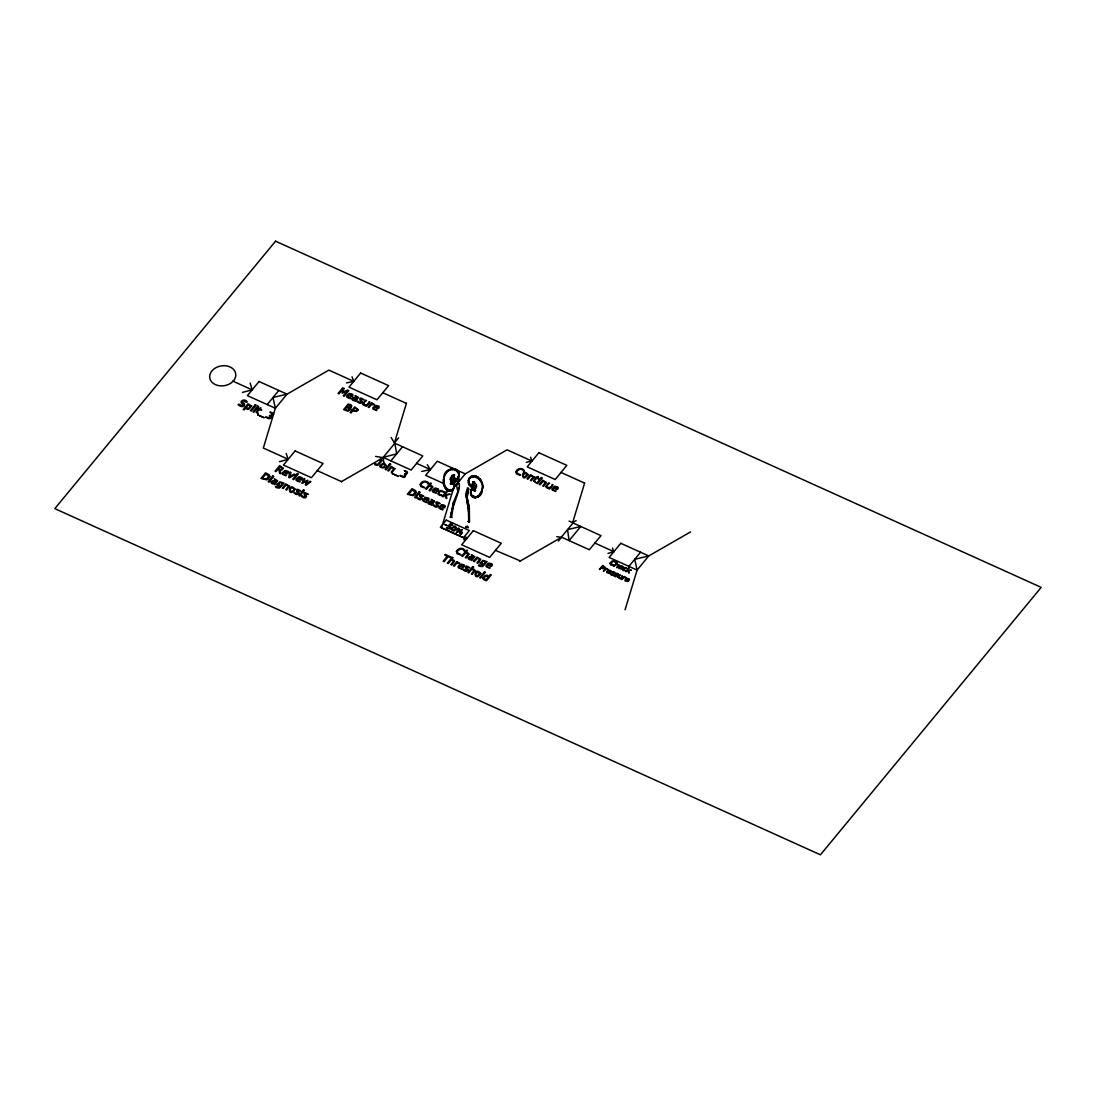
<?xml version="1.0" encoding="UTF-8"?>
<svg xmlns="http://www.w3.org/2000/svg" width="1096" height="1096" viewBox="0 0 1096 1096"><rect width="100%" height="100%" fill="white"/><g stroke="black" fill="none" stroke-linecap="round" stroke-linejoin="round"><path stroke-width="1.5" d="M466.581 496.406L469.156 507.612L468.759 521.902L468.293 507.681L469.321 507.599L468.293 507.681L466.211 496.392L467.033 496.625L469.321 507.599L469.485 521.71L468.403 521.573C471.116 510.654 463.307 497.872 468.115 488.282M469.376 477.788L469.033 478.979C475.034 472.691 483.98 481.98 482.336 488.885C485.185 481.829 475.787 471.184 469.376 477.788L468.293 480.76L468.663 484.254L470.458 486.103L471.609 485.912L472.527 483.953L471.609 485.912M458.334 492.2L458.512 487.775M470.458 486.062L470.896 485.72M457.484 491.981C459.58 494.022 455.306 486.377 457.306 483.802C465.17 480.692 448.36 514.188 451.415 517.298L450.908 517.518M466.321 526.601L466.211 527.628M289.933 490.309C290.454 485.597 297.208 489.131 292.111 491.309A1.534 1.165 -9.4 0 1 291.043 491.337L290.385 491.035M451.662 483.72L452.497 481.158L450.388 481.021M452.963 481.925L454.456 482.747L454.196 486.816M454.141 479.062L455.676 480.158L456.991 479.719C465.964 467.608 443.592 464.32 443.88 478.007C439.797 487.295 453.991 499.009 454.689 483.747L453.073 483.309L453.717 480.377M473.527 488.405L471.623 488.802C466.101 499.461 482.5 500.571 482.213 489.885L477.993 497.105L481.541 491.72M471.006 491.83L470.8 493.817L471.212 489.679L470.869 490.857M474.171 490.392L473.924 487.802L475.897 488.2M473.184 490.159L473.897 489.597L473.91 490.885L474.198 488.83L474.787 491.241L474.239 489.693M452.675 483.733L452.169 483.007L451.826 484.295L452.018 482.13L450.894 484.446L451.73 482.994M453.854 487.994L450.84 491.186L449.935 490.049C444.25 489.049 443.264 481.528 444.209 476.815M468.156 488.104C463.457 494.31 467.389 504.201 468.65 488.583M453.497 480.87L453.36 481.925M472.705 486.227L473.02 485.103M466.197 526.395L466.115 527.286M473.034 486.788L472.417 489.665L471.294 489.981L472.28 488.419M451.62 517.312L453.758 502.516L450.333 517.161L451.62 517.312L450.333 517.161M450.62 517.394L453.319 502.735L454.155 503.023M475.623 483.281L473.856 484.473L474.472 481.993M458.388 477.226L459.142 474.02M481.87 491.077L482.665 487.706M453.388 481.281L453.744 479.623M452.648 522.956L452.415 523.943M453.771 480.61L454.498 477.527L454.58 479.651M454.087 478.24L453.73 479.774L454.498 477.527M443.551 479.966L443.894 478.774M443.88 478.007L445.428 473.541M443.579 482.322L443.907 481.144M445.099 474.732L446.894 471.513M444.209 483.185L444.264 486.035L446.223 489.515L446.552 488.337L448.565 491.104L452.949 489.748L454.484 486.021M446.565 472.691L448.36 470.184M444.99 487.802L445.332 486.624M448.031 471.376L450.593 468.883M450.264 470.074L452.347 469.581L452.689 468.389M448.565 491.104L448.894 489.912M452.347 469.581L454.621 469.869L454.963 468.677M449.593 491.227L449.935 490.049M458.799 475.212L458.416 473.184L455.922 470.403L456.265 469.225M450.84 491.186L451.182 490.008M453.073 483.309L453.539 481.569M453.895 482.185L454.361 484.939M457.196 471.444L457.539 470.266M451.812 490.803L452.155 489.624M455.676 480.158L458.731 476.034M458.416 473.184L458.745 471.992M456.991 479.719L457.333 478.527M457.786 478.705L458.114 477.514M468.293 480.76L468.622 479.582L469.581 484.199L471.938 484.72M468.335 482.733L468.663 481.541M468.663 484.254L468.992 483.062M470.54 477.664L470.869 476.472M469.239 485.391L469.581 484.199M471.979 477.007L472.308 475.828M470.458 486.103L470.787 484.925M473.349 476.829L473.678 475.65M472.527 483.953L472.253 486.268L472.184 485.144M475.623 477.116L475.952 475.938M472.417 489.665L472.65 487.309M472.294 496.926L471.266 493.433L471.376 495.666L475.746 496.803L478.322 495.913L475.417 497.995L474.719 496.68L473.171 497.516L472.623 495.748M477.568 478.089L477.911 476.897M473.171 497.516L473.499 496.337M474.376 497.858L474.719 496.68M479.514 479.829L479.843 478.651M475.417 497.995L475.746 496.803M480.706 481.418L481.048 480.226M481.774 483.651L482.103 482.473M479.5 495.803L479.843 494.625M482.363 486.994L482.706 485.802M391.176 437.496L394.423 442.948L406.452 403.205M569.098 521.066L572.646 522.669L584.675 482.925M625.062 609.814L637.091 570.071L648.75 555.946L690.603 531.903M452.977 475.006L453.319 476.349L453.977 474.952L453.182 477.746L451.607 476.034M457.799 491.899L453.237 502.968M452.812 483.254L453.401 482.117M472.39 489.131L472.76 488.474L473.349 489.679M451.415 523.08L451.086 523.395M474.376 483.076L474.376 482.473M273.466 414.589C270.479 415.74 271.904 415.699 270.808 418.055A2.493 1.904 -9.4 0 1 268.89 418.727L265.451 417.083C265.849 416.85 272.726 418.96 269.506 415.494C273.918 414.863 271.767 413.589 269.89 412.041L272.931 413.028L273.575 414.247M341.664 481.678L317.251 470.636M455.087 481.637L456.279 478.979M473.102 484.391L472.883 488.309M458.964 483.254L457.306 483.802M267.164 404.575L278.822 390.45M394.423 442.948L398.588 437.893M383.162 457.388L394.82 443.264L422.782 455.909L411.123 470.033L383.162 457.388L396.711 453.813L394.82 443.264M390.888 460.882L402.533 446.757M530.533 457.169L531.985 461.087L507.092 449.826L465.238 473.869L453.593 487.994L441.565 527.751L466.444 538.999L465.91 537.013M558.398 541.027L561.385 537.396L556.782 536.629M628.899 566.358L640.557 552.233M520.367 560.96L495.474 550.356M451.511 482.13L450.196 483.802L451.1 482.843M454.045 475.719L454.662 475.034L453.703 475.65M466.718 496.789L468.293 489.09M468.198 521.545L469.485 521.71M468.403 521.573L469.198 521.477M450.662 481.555L451.155 480.651L451.552 481.692M470.622 484.857L471.157 487.419M468.773 489.09L467.91 488.98M572.646 522.669L576.154 520.559M341.308 481.706L383.162 457.676L383.901 463.115C393.423 470.02 370.941 468.54 383.901 463.115M519.531 561.426L561.385 537.396M474.65 488.528L475.322 487.665L475.541 488.624M451.182 476.705L451.922 476.418M608.006 553.412L613.897 551.658L612.459 548.027M463.745 539.753L466.444 538.999M279.425 461.69L288.221 459.279L286.179 453.525M242.435 392.395L252.162 389.861L250.176 383.025M454.744 482.048L459.416 480.939L458.402 476.322M526.327 462.334L531.985 461.087M346.459 382.929L353.761 381.367L352.063 376.846M421.755 471.431L430.385 469.581L427.303 464.704M473.924 487.802L475.5 487.802M375.627 456.402L383.162 457.676M453.073 475.541L452.333 475.404L452.867 476.144M450.853 480.706L452.497 481.158M454.621 469.869L455.922 470.403M561.015 472.445L584.62 483.117M382.778 392.724L406.383 403.397M353.761 381.367L328.869 370.106L287.015 394.149L272.986 397.505L275.356 408.274L263.328 448.031L288.221 459.279M455.525 469.485L437.29 461.224L425.632 475.349L443.866 483.596M457.046 470.17L465.238 473.869M594.772 543L613.897 551.658M416.631 463.361L430.385 469.581M232.845 381.12L252.162 389.861M454.922 478.473L456.005 478.966M473.746 482.404L473.499 481.692L473.993 483.144L472.814 481.61L473.294 482.391M467.869 489.159L467.252 488.172M474.609 488.953L475.596 490.816L474.979 489.72M469.088 507.462L468.458 507.667M472.582 485.09L472.76 486.994M290.563 491.131A1.534 1.165 -9.4 0 1 290.125 490.392M450.127 527.272L449.319 528.286L447.716 528.039A3.48 2.658 -9.4 0 1 446.976 527.272L446.469 527.82A4.288 3.274 -9.4 0 0 447.675 528.697L449.675 528.793A2.11 1.617 -9.4 0 0 450.579 528.149L450.812 527.806A1.493 1.137 -9.4 0 0 450.826 526.929L449.223 525.888L450.1 524.82L452.812 525.395L449.853 524.066L448.154 526.135L450.127 527.272M456.758 529.711C460.32 533.629 460.306 524.587 456.758 529.711M462.416 532.492C459.704 537.903 458.005 529.245 462.416 532.492M438.962 493.337C438.455 495.529 443.222 494.008 441.277 495.611L438.414 494.625A2.521 1.932 -9.4 0 1 437.907 493.419L439.551 491.035A2.795 2.137 -9.4 0 1 441.222 490.487L444.318 491.912C443.428 492.803 439.702 489.446 438.962 493.337M623.432 569.536L625.542 570.591L623.035 570.454A1.808 1.37 -9.4 0 1 622.679 569.591L623.843 567.892A2 1.521 -9.4 0 1 625.049 567.495L627.255 568.523L624.83 568.071L623.432 569.536M357.145 409.425L356.844 410.247A1.617 1.233 -9.4 0 1 355.762 410.904L353.255 410.233L355.104 407.986L357.145 409.425M604.403 567.29L603.417 568.345L601.622 567.865L602.937 566.262L604.403 567.29M282.179 468.06L281.658 469.047A1.466 1.123 -9.4 0 1 280.781 469.472L278.316 468.759L280.069 466.636L282.179 468.06M404.945 475.075C404.205 478.678 400.656 474.198 399.835 475.733L403.273 477.377A2.493 1.904 -9.4 0 0 405.191 476.692C405.15 473.897 410.973 471.965 404.273 470.677C410.438 473.965 402.424 472.691 404.945 475.075M277.11 484.5C280.316 487.117 280.549 488.734 276.069 486.227L275.425 486.939L276.85 487.83L279.59 487.98L284.07 483.117L279.85 481.829L277.11 484.5M480.171 563.056C483.377 565.673 483.596 567.29 479.13 564.783L478.486 565.495L479.911 566.385L482.651 566.536L487.117 561.673L482.911 560.385L480.171 563.056M385.258 464.91L383.258 467.321A1.534 1.165 -9.4 0 1 382.189 467.362L381.531 467.06A1.521 1.165 -9.4 0 1 381.079 466.334L383.079 463.923L385.258 464.91M479.774 573.194L477.774 575.606A1.534 1.165 -9.4 0 1 476.692 575.647L476.034 575.345A1.521 1.165 -9.4 0 1 475.596 574.619L477.582 572.208L479.774 573.194M527.149 474.321L525.148 476.746A1.534 1.165 -9.4 0 1 524.066 476.774L523.409 476.486A1.521 1.165 -9.4 0 1 522.97 475.76L524.957 473.335L527.149 474.321M298.961 492.953L298.112 494.296L296.399 494.488L293.865 492.981L294.564 492.214A4.22 3.22 -9.4 0 0 295.55 493.351C300.496 495.981 292.016 485.268 300.784 490.967C299.4 491.186 294.879 489.433 298.961 492.953M306.483 496.351L305.62 497.694L303.921 497.885L301.373 496.378L302.085 495.611A4.22 3.22 -9.4 0 0 303.058 496.748C308.017 499.379 299.523 488.665 308.291 494.365C306.907 494.584 302.4 492.83 306.483 496.351M362.228 401.725L361.365 403.068L359.652 403.26L357.118 401.753L357.817 400.985A4.22 3.22 -9.4 0 0 358.803 402.136C363.749 404.753 355.268 394.039 364.036 399.739C362.653 399.958 358.145 398.204 362.228 401.725M422.124 498.255L421.261 499.598L419.563 499.79L417.028 498.283L417.727 497.502A4.22 3.22 -9.4 0 0 418.713 498.653C423.659 501.283 415.179 490.57 423.933 496.269C422.549 496.474 418.042 494.734 422.124 498.255M438.345 505.585L437.482 506.927L435.783 507.119L433.249 505.612L433.948 504.845A4.22 3.22 -9.4 0 0 434.934 505.996C439.88 508.613 431.399 497.899 440.154 503.598C438.784 503.818 434.263 502.064 438.345 505.585M467.992 569.742L467.129 571.085L465.43 571.276L462.896 569.769L463.594 569.002A4.22 3.22 -9.4 0 0 464.581 570.153C469.526 572.77 461.046 562.056 469.8 567.755C468.43 567.975 463.909 566.221 467.992 569.742M613.815 574.14L611.993 575.236L610.184 574.153L610.678 573.605A3.014 2.302 -9.4 0 0 611.376 574.427C614.212 575.756 610.088 569.071 615.116 572.715L612.513 572.4L613.815 574.14M617.336 575.729L615.5 576.825L613.692 575.743L614.198 575.195A3.014 2.302 -9.4 0 0 614.897 576.017C617.733 577.345 613.609 570.66 618.624 574.304L616.034 573.989L617.336 575.729M455.662 527.505C452.497 534.766 450.703 525.327 455.662 527.505M277.535 480.747L274.74 484.679L273.795 483.884A3.11 2.37 -9.4 0 1 271.931 483.569L271.068 482.665A1.836 1.397 -9.4 0 1 271.178 481.774C274.11 478.418 279.823 484.459 274.219 478.788L277.535 480.747M358.378 397.464L355.584 401.41L354.638 400.615A3.11 2.37 -9.4 0 1 352.775 400.3L351.912 399.396A1.836 1.397 -9.4 0 1 352.022 398.506C354.967 395.149 360.666 401.191 355.063 395.519L358.378 397.464M434.495 501.324L431.714 505.27L430.755 504.475A3.11 2.37 -9.4 0 1 428.906 504.16L428.029 503.256A1.836 1.397 -9.4 0 1 428.139 502.365C431.166 499.009 436.756 505.037 431.194 499.379L434.495 501.324M474.609 556.59L471.828 560.535L470.869 559.741A3.11 2.37 -9.4 0 1 469.02 559.426L468.143 558.522A1.836 1.397 -9.4 0 1 468.252 557.631C471.198 554.275 476.897 560.316 471.307 554.645L474.609 556.59M482.843 578.072L483.405 579.496L486.432 580.757L491.268 574.893L490.405 574.51L488.898 576.332L487.282 575.263L485.117 575.482L482.843 578.072M243.655 404.753C242.463 408.329 239.065 402.465 238.133 404.588L239.065 405.465A7.179 5.466 -9.4 0 0 240.983 406.438C244.627 407.863 246.312 403.205 242.216 402.164C242.257 398.341 246.655 403.835 247.258 401.876C244.381 397.396 237.298 402.109 243.655 404.753M251.655 406.027L248.806 409.192A2.576 1.973 -9.4 0 1 247.203 409.233L245.586 408.137L244.134 409.904L243.257 409.507L248.011 403.753L251.655 406.027M250.559 406.191L248.559 408.466L246.066 407.561L248.025 405.178L250.559 406.191M278.179 484.473L280.672 485.775L282.576 483.487L280.083 482.569L278.179 484.473M481.24 563.029L483.733 564.33L485.624 562.043L483.144 561.125L481.24 563.029M283.33 473.075C282.494 475.554 287.878 474.212 285.974 475.787L282.48 474.253A2.658 2.028 -9.4 0 1 282.316 472.897L284.946 470.568L288.084 471.321A2.165 1.658 -9.4 0 1 288.481 472.39C288.152 476.13 284.22 470.869 283.33 473.075M297.139 479.322C296.304 481.788 301.688 480.445 299.77 482.035L296.29 480.5A2.658 2.028 -9.4 0 1 296.126 479.144L298.756 476.815L301.88 477.568A2.165 1.658 -9.4 0 1 302.277 478.637C301.962 482.377 298.03 477.103 297.139 479.322M347.733 395.999C346.911 398.465 352.296 397.122 350.378 398.697L346.898 397.177A2.658 2.028 -9.4 0 1 346.733 395.82L349.35 393.478L352.487 394.245A2.165 1.658 -9.4 0 1 352.885 395.314C352.57 399.054 348.638 393.779 347.733 395.999M373.969 407.863C373.133 410.329 378.517 408.986 376.613 410.562L373.12 409.027A2.658 2.028 -9.4 0 1 372.955 407.671L375.586 405.342L378.723 406.095A2.165 1.658 -9.4 0 1 379.106 407.164C378.791 410.904 374.859 405.643 373.969 407.863M423.864 499.858C423.042 502.324 428.426 500.982 426.508 502.557L423.015 501.036A2.658 2.028 -9.4 0 1 422.851 499.68L425.481 497.337L428.618 498.105A2.165 1.658 -9.4 0 1 429.015 499.173C428.687 502.913 424.755 497.639 423.864 499.858M433.4 490.556C432.578 493.022 437.962 491.679 436.044 493.255L432.55 491.72A2.658 2.028 -9.4 0 1 432.386 490.364L435.016 488.035L438.153 488.789A2.165 1.658 -9.4 0 1 438.551 489.857C438.236 493.597 434.304 488.337 433.4 490.556M440.085 507.188C439.249 509.667 444.634 508.311 442.729 509.9L439.236 508.366A2.658 2.028 -9.4 0 1 439.071 507.01L441.702 504.681L444.839 505.434A2.165 1.658 -9.4 0 1 445.223 506.503C444.908 510.243 440.976 504.968 440.085 507.188M459.183 566.577C458.361 569.043 463.745 567.701 461.827 569.29L458.334 567.755A2.658 2.028 -9.4 0 1 458.169 566.399L460.8 564.07L463.937 564.824A2.165 1.658 -9.4 0 1 464.334 565.892C464.019 569.632 460.087 564.358 459.183 566.577M487.131 565.591C486.309 568.071 491.693 566.714 489.775 568.303L486.281 566.769A2.658 2.028 -9.4 0 1 486.117 565.413L488.748 563.084L491.885 563.837A2.165 1.658 -9.4 0 1 492.282 564.906C491.967 568.646 488.035 563.371 487.131 565.591M553.055 488.734C552.233 491.2 557.617 489.857 555.699 491.446L552.206 489.912A2.658 2.028 -9.4 0 1 552.042 488.556L554.672 486.213L557.809 486.98A2.165 1.658 -9.4 0 1 558.207 488.049C557.891 491.789 553.96 486.514 553.055 488.734M607.527 571.879L609.869 573.263L606.924 572.715A1.891 1.452 -9.4 0 1 606.8 571.742L608.677 570.084L610.924 570.619A1.548 1.178 -9.4 0 1 611.212 571.386L610.541 572.578L607.527 571.879M619.459 567.536L621.802 568.92L618.843 568.386A1.891 1.452 -9.4 0 1 618.733 567.413L620.61 565.741L622.843 566.29A1.548 1.178 -9.4 0 1 623.131 567.043L622.46 568.235L619.459 567.536M625.72 580.113L628.063 581.483L625.117 580.949A1.891 1.452 -9.4 0 1 625.008 579.976L626.885 578.304L629.118 578.852A1.548 1.178 -9.4 0 1 629.405 579.606L628.734 580.798L625.72 580.113M483.925 578.03L484.569 579.154L486.419 579.332L488.419 576.921L485.884 576.03L483.925 578.03M451.278 529.231C456.553 536.15 458.292 519.477 451.278 529.231M420.234 484.377L420.782 486.61L424.755 487.939C425.536 486.706 416.549 485.966 424.07 481.993A2.493 1.904 -9.4 0 1 425.7 482.007A3.946 3.014 -9.4 0 1 427.276 482.911L428.002 484.021L428.728 483.13C426.618 480.021 421.371 480.774 420.234 484.377M456.429 551.494L456.991 553.727L460.95 555.069C461.772 553.877 452.744 553.042 460.279 549.123A2.493 1.904 -9.4 0 1 461.896 549.123A3.946 3.014 -9.4 0 1 463.471 550.028L464.197 551.137L464.923 550.247C462.827 547.137 457.566 547.89 456.429 551.494M515.887 471.705L516.449 473.952L520.408 475.28C521.23 474.089 512.202 473.253 519.737 469.335A2.493 1.904 -9.4 0 1 521.354 469.335A3.946 3.014 -9.4 0 1 522.929 470.253L523.655 471.349L524.381 470.472C522.285 467.348 517.024 468.102 515.887 471.705M610.047 563.125L610.445 564.728L613.28 565.687L613.801 565.057L610.801 563.892L612.787 561.44A1.781 1.356 -9.4 0 1 613.952 561.44A2.822 2.151 -9.4 0 1 615.075 562.084L615.596 562.878L615.801 561.864A4.014 3.069 -9.4 0 0 614.746 561.138L612.034 561.056L610.047 563.125M343.952 388.436L343.199 392.395L347.542 390.066L348.816 390.642L344.185 396.259L343.267 395.834L347.268 391.012L342.089 393.19L342.911 389.039L338.924 393.875L338.075 393.491L342.706 387.874L343.952 388.436M269.822 476.678L268.342 478.952A4.096 3.124 -9.4 0 1 266.561 479.801L260.944 478.445L265.575 472.828L269.219 474.828L269.822 476.678M416.247 492.488L414.768 494.762A4.096 3.124 -9.4 0 1 412.987 495.625L407.356 494.255L412 488.652L415.644 490.652L416.247 492.488M350.624 409.37L347.87 411.206L343.61 409.616L348.24 403.999C354.762 405.109 350.035 407.465 350.624 409.37M287.522 472.349L287.138 473.13L284.193 471.801L286.042 471.143L287.522 472.349M301.332 478.596L300.948 479.377L298.002 478.034L299.838 477.39L301.332 478.596M351.926 395.272L351.556 396.053L348.596 394.711L350.446 394.067L351.926 395.272M378.161 407.123L377.778 407.904L374.832 406.575L376.668 405.917L378.161 407.123M428.057 499.132L427.673 499.913L424.727 498.57L426.577 497.927L428.057 499.132M437.592 489.816L437.208 490.597L434.263 489.268L436.112 488.611L437.592 489.816M444.277 506.462L443.894 507.243L440.948 505.914L442.784 505.256L444.277 506.462M463.375 565.851L462.992 566.632L460.046 565.303L461.896 564.645L463.375 565.851M491.323 564.865L490.94 565.646L487.994 564.317L489.844 563.659L491.323 564.865M557.248 488.008L556.864 488.789L553.918 487.446L555.768 486.802L557.248 488.008M610.527 571.359L608.143 570.961L610.527 571.359M622.446 567.016L620.076 566.618L622.446 567.016M628.72 579.579L626.337 579.195L628.72 579.579M295.112 489.213C287.385 499.708 287.851 480.514 295.112 489.213M480.76 573.523C473.047 584.017 473.513 564.824 480.76 573.523M528.135 474.65C520.422 485.158 520.888 465.951 528.135 474.65M362.899 403.629L362.817 403.972A1.74 1.329 -9.4 0 0 363.119 404.835L366.448 406.315L369.927 402.109L369.051 401.725C367.722 407.698 360.146 403.972 366.489 400.561L365.612 400.163L362.899 403.629M546.027 486.336L545.945 486.679A1.74 1.329 -9.4 0 0 546.246 487.542L549.576 489.022L553.042 484.816L552.179 484.418C550.836 490.392 543.274 486.679 549.603 483.254L548.74 482.87L546.027 486.336M617.829 577.085L620.35 579.003L622.213 575.715C621.254 579.99 615.856 577.332 620.377 574.893L617.829 577.085M256.327 412.302L258.314 414.137C258.492 413.137 255.656 411.658 259.478 409.753L261.766 409.959L259.971 409.151L260.971 407.945L258.519 408.493L256.327 412.302M533.725 480.87L535.711 482.706C535.903 481.706 533.04 480.226 536.876 478.322L538.67 479.13L539.164 478.527L537.369 477.719L538.369 476.513L535.917 477.061L533.725 480.87M289.399 486.24L286.604 490.049L285.741 489.652L288.125 486.693L287.659 485.514L285.755 485.35L283.165 488.487L282.289 488.104L285.768 483.884L289.399 486.24M394.848 468.732L392.039 472.527L391.176 472.143L393.56 469.184L393.108 467.992L391.204 467.828L388.601 470.979L387.737 470.581L391.217 466.375L394.848 468.732M432.742 487.049L429.947 490.857L429.084 490.46L431.468 487.501L431.016 486.309L429.111 486.158L426.508 489.296L425.645 488.898L430.481 483.035L431.345 483.432L429.605 485.555L431.81 485.747L432.742 487.049M454.498 561.262L451.703 565.057L450.84 564.673L453.223 561.714L452.758 560.522L450.853 560.357L448.264 563.508L447.401 563.111L452.237 557.248L453.1 557.645L451.346 559.768L453.566 559.96L454.498 561.262M468.951 554.165L466.156 557.974L465.279 557.576L467.663 554.617L467.211 553.439L465.307 553.275L462.704 556.412L461.841 556.028L466.677 550.165L467.554 550.548L465.8 552.672L468.006 552.864L468.951 554.165M475.061 570.55L472.253 574.359L471.39 573.962L473.773 571.002L473.321 569.824L471.417 569.66L468.814 572.797L467.951 572.413L472.787 566.536L473.664 566.933L471.91 569.057L474.116 569.249L475.061 570.55M480.596 559.44L477.801 563.234L476.938 562.851L479.322 559.892L478.856 558.7L476.952 558.535L474.363 561.686L473.486 561.289L476.966 557.083L480.596 559.44M534.136 476.979L531.341 480.774L530.478 480.391L532.861 477.431L532.396 476.239L530.491 476.075L527.902 479.226L527.039 478.829L530.505 474.623L534.136 476.979M546.425 482.541L543.63 486.336L542.767 485.939L545.15 482.98L544.685 481.802L542.78 481.637L540.191 484.775L539.328 484.391L542.794 480.171L546.425 482.541M618.993 565.043L616.993 567.755L617.747 564.522L616.39 564.399L613.911 566.372L617.377 562.18L616.747 563.974L618.993 565.043M290.07 472.212L288.673 477.363L289.55 477.76L295.098 474.486L294.194 474.075L289.851 476.705L291.015 472.636L290.07 472.212M283.33 468.321L282.056 469.855L280.179 470.143L280.727 473.773L279.549 473.239L279.096 469.965L277.809 469.376L275.959 471.609L275.055 471.198L279.686 465.595L283.33 468.321M358.269 409.753L356.638 411.493L352.72 410.863L350.994 412.959L350.09 412.548L354.72 406.931L358.269 409.753M605.197 567.523L604.047 568.755L601.238 568.317L599.361 569.509L602.663 565.509L605.197 567.523M459.402 529.025C457.566 532.656 456.854 527.354 459.402 529.025M461.786 532.546C459.95 536.191 459.238 530.875 461.786 532.546M268.739 476.582L266.301 479.048L262.382 478.212L265.958 473.883L268.739 476.582M415.165 492.405L412.726 494.871L408.808 494.036L412.384 489.707L415.165 492.405M306.675 481.048L305.318 484.884L306.113 485.254L310.935 481.651L310.058 481.254L306.483 484.103L307.853 480.254L303.154 482.61L304.907 478.911L304.003 478.514L301.88 483.336L306.675 481.048M349.556 409.233L348.062 410.425L345.048 409.397L346.774 407.301L349.556 409.233M350.967 406.63L349.775 407.548L347.295 406.671L348.638 405.054L350.967 406.63M272.301 481.843L273.74 483.281L275.699 482.089L272.301 481.843M353.159 398.56L354.597 400.013L356.543 398.807L353.159 398.56M429.276 502.42L430.714 503.872L432.673 502.667L429.276 502.42M469.389 557.686L470.828 559.138L472.787 557.933L469.389 557.686M450.812 523.203L451.799 522.614L450.812 523.203M476.5 485.09L474.239 485.966L476.719 486.775L475.733 485.72L476.5 485.09M275.562 241.189L54.8 508.626L820.438 854.812L1041.2 587.374L275.562 241.189M259.053 381.504L247.395 395.629L275.356 408.274L287.015 394.149L259.053 381.504M255.272 404.753L250.436 410.63L251.299 411.014L256.149 405.15L255.272 404.753M256.505 407.589L253.025 411.795L253.888 412.192L257.368 407.972L256.505 407.589M257.642 406.123L257.026 406.863L258.012 407.301L258.615 406.561L257.642 406.123M257.903 414.932L263.944 417.658L257.903 414.932M271.63 477.5L268.15 481.706L269.027 482.103L272.493 477.883L271.63 477.5M272.767 476.034L272.151 476.76L273.137 477.212L273.74 476.472L272.767 476.034M295.112 450.922L283.453 465.047L311.415 477.692L323.073 463.567L295.112 450.922M360.653 373.01L348.994 387.135L376.955 399.78L388.614 385.655L360.653 373.01M296.249 475.006L292.769 479.212L293.646 479.61L297.112 475.39L296.249 475.006M297.386 473.541L296.769 474.28L297.756 474.719L298.359 473.979L297.386 473.541M371.626 402.876L368.16 407.096L369.023 407.479L371.489 404.493C374.462 405.63 375.736 403.602 371.982 403.89L372.503 403.273L371.626 402.876M302.414 491.405L298.934 495.625L299.797 496.009L303.277 491.803L302.414 491.405M303.537 489.939L302.934 490.679L303.907 491.118L304.524 490.392L303.537 489.939M375.065 463.855L375.051 464.91L377.846 465.362L382.34 460.443L379.97 459.361L379.476 459.964L380.929 460.621L377.778 464.389L375.12 463.882M388.628 465.211L385.162 469.417L386.025 469.814L389.491 465.595L388.628 465.211M389.765 463.745L389.162 464.471L390.135 464.923L390.738 464.183L389.765 463.745M392.286 473.568L398.328 476.308L392.286 473.568M418.055 493.31L414.576 497.529L415.453 497.913L418.919 493.707L418.055 493.31M419.193 491.844L418.576 492.584L419.563 493.022L420.165 492.296L419.193 491.844M447.045 490.529L442.209 496.392L443.072 496.789L445.154 495.2L445.702 497.968L446.839 498.488L446.141 495.063L450.141 494.2L444.812 494.68L447.908 490.926L447.045 490.529M446.236 520.107L440.345 527.245L463.471 537.698L469.362 530.56L446.236 520.107M444.812 524.546L446.867 525.477L444.812 524.546M445.36 554.48L444.812 555.151L447.264 556.261L443.181 561.207L444.086 561.618L448.168 556.672L450.634 557.782L451.182 557.111L445.36 554.48M473.349 530.656L461.69 544.767L489.652 557.412L501.31 543.287L473.349 530.656M538.876 452.73L527.217 466.855L555.179 479.5L566.838 465.375L538.876 452.73M456.854 561.604L453.374 565.81L454.237 566.207L456.703 563.221C459.676 564.358 460.95 562.33 457.196 562.618L457.717 562.001L456.854 561.604M541.342 477.541L540.739 478.281L541.725 478.719L542.328 477.993L541.342 477.541M540.218 479.007L536.739 483.226L537.602 483.61L541.082 479.404L540.218 479.007M484.514 571.838L479.664 577.702L480.541 578.099L485.377 572.235L484.514 571.838M573.044 522.984L561.385 537.109L589.347 549.754L601.005 535.629L573.044 522.984M580.77 526.477L569.112 540.602L567.55 529.642L580.77 526.477M620.788 543.301L609.129 557.426L637.091 570.071L634.735 559.303L648.75 555.946L620.788 543.301M605.855 568.331L603.375 571.331L605.759 569.482L608.129 569.399L605.855 568.331M629.2 567.523L625.748 571.715L627.857 570.865L629.063 573.208L628.556 570.769L631.419 570.153L627.597 570.495L629.2 567.523M624.062 576.551L621.569 579.565L623.953 577.702L626.323 577.619L624.062 576.551M233.585 380.696L231.325 382.819A13.138 10.028 -9.4 0 1 210.199 379.435A13.138 10.028 -9.4 0 1 224.803 365.708A13.138 10.028 -9.4 0 1 233.585 380.696M451.127 478.541L449.867 479.349L452.538 479.171L450.415 477.664L451.127 478.541M462.252 529.669L456.374 532.519L462.252 529.669M467.307 526.299L468.102 527.669L467.307 526.299"/></g></svg>
